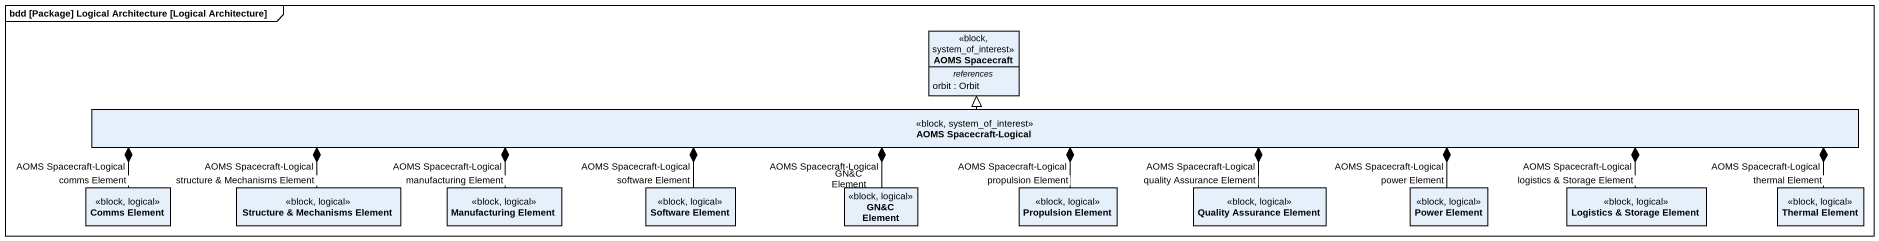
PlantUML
@startuml
mainframe bdd [Package] Logical Architecture [Logical Architecture]
hide circle
hide empty members
class "AOMS Spacecraft" as AOMS_Spacecraft <<block, system_of_interest>> {
  -- references --
  orbit : Orbit
}
class "AOMS Spacecraft-Logical" as AOMS_Spacecraft_Logical <<block, system_of_interest>>
class "Comms Element" as Comms_Element <<block, logical>>
class "Structure & Mechanisms Element" as Structure_Mechanisms_Element <<block, logical>>
class "Manufacturing Element" as Manufacturing_Element <<block, logical>>
class "Software Element" as Software_Element <<block, logical>>
class "GN&C Element" as GN_C_Element <<block, logical>>
class "Propulsion Element" as Propulsion_Element <<block, logical>>
class "Quality Assurance Element" as Quality_Assurance_Element <<block, logical>>
class "Power Element" as Power_Element <<block, logical>>
class "Logistics & Storage Element" as Logistics_Storage_Element <<block, logical>>
class "Thermal Element" as Thermal_Element <<block, logical>>
AOMS_Spacecraft_Logical -up-|> AOMS_Spacecraft
AOMS_Spacecraft_Logical "AOMS Spacecraft-Logical" *-left- "comms Element" Comms_Element
AOMS_Spacecraft_Logical "AOMS Spacecraft-Logical" *-left- "structure & Mechanisms Element" Structure_Mechanisms_Element
AOMS_Spacecraft_Logical "AOMS Spacecraft-Logical" *-left- "manufacturing Element" Manufacturing_Element
AOMS_Spacecraft_Logical "AOMS Spacecraft-Logical" *-left- "software Element" Software_Element
AOMS_Spacecraft_Logical "AOMS Spacecraft-Logical" *-- "GN&C Element" GN_C_Element
AOMS_Spacecraft_Logical "AOMS Spacecraft-Logical" *-- "propulsion Element" Propulsion_Element
AOMS_Spacecraft_Logical "AOMS Spacecraft-Logical" *-right- "quality Assurance Element" Quality_Assurance_Element
AOMS_Spacecraft_Logical "AOMS Spacecraft-Logical" *-right- "power Element" Power_Element
AOMS_Spacecraft_Logical "AOMS Spacecraft-Logical" *-right- "logistics & Storage Element" Logistics_Storage_Element
AOMS_Spacecraft_Logical "AOMS Spacecraft-Logical" *-right- "thermal Element" Thermal_Element
@enduml
